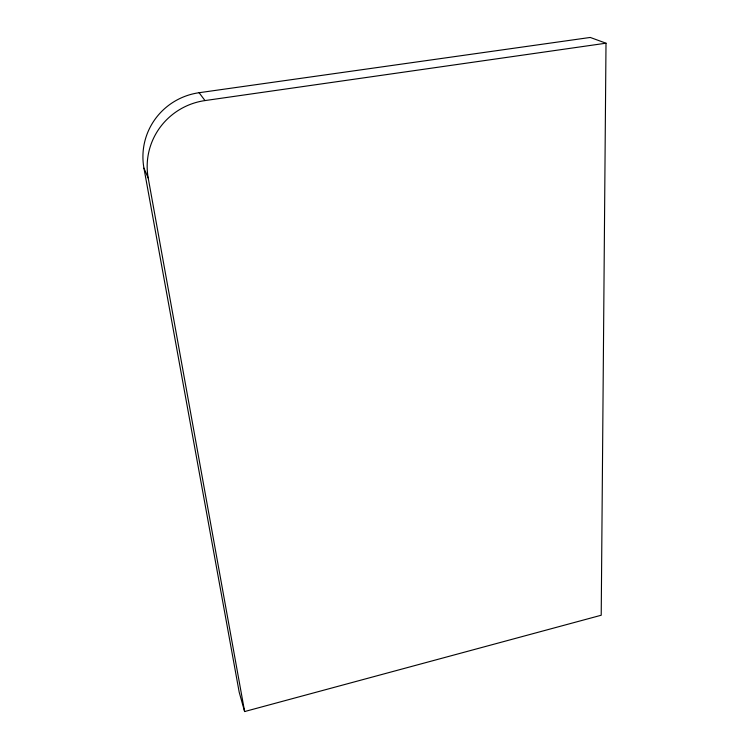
<?xml version="1.0" encoding="UTF-8"?>
<svg xmlns="http://www.w3.org/2000/svg" width="749" height="749" viewBox="0 0 749 749"><rect width="100%" height="100%" fill="white"/><g stroke="black" fill="none" stroke-linecap="round" stroke-linejoin="round"><path stroke-width="1.12" d="M606.007 43.199L601.213 615.238L244.623 711.55L239.203 692.245L143.948 168.15A65.154 64.414 -9.7 0 1 199.094 92.717L590.249 37.45L606.007 43.199L204.992 100.572A66.942 65.931 -16.9 0 0 148.208 178.037L244.623 711.55M199.094 92.717L204.992 100.572M143.948 168.15L148.208 178.037"/></g></svg>
